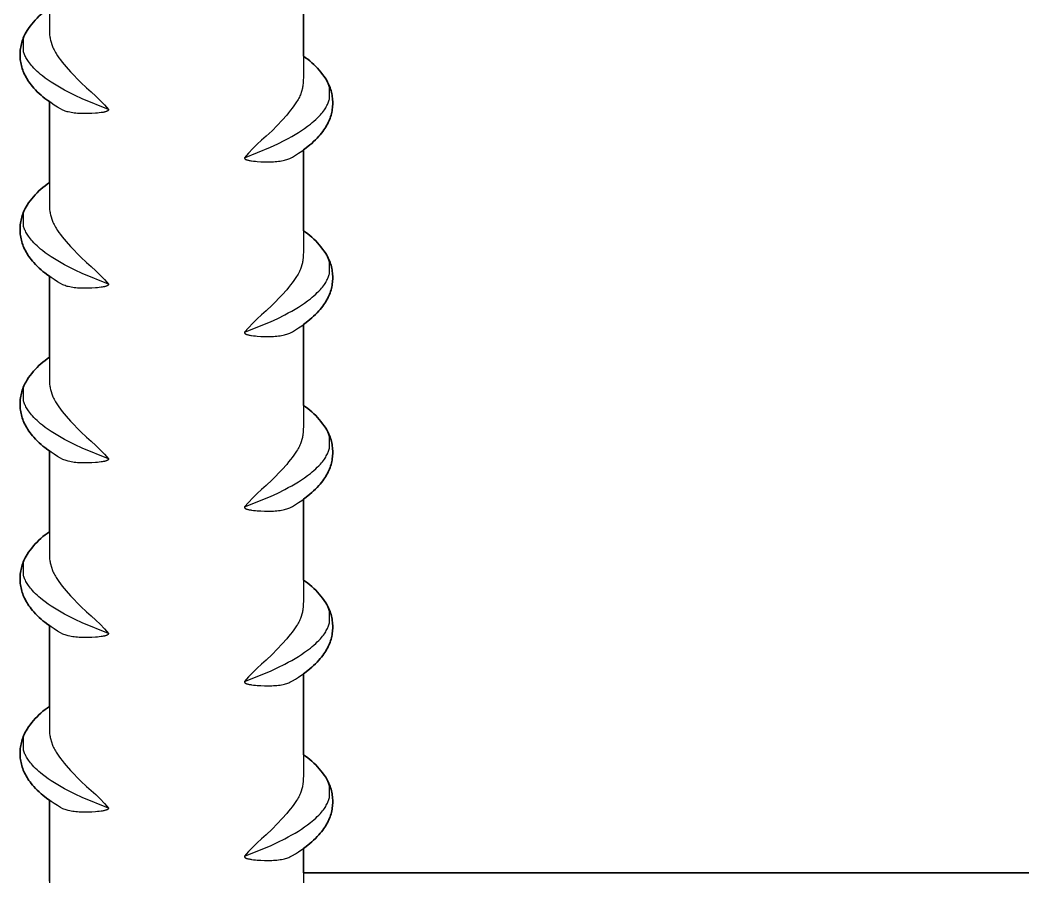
# Model space of a CAD drawing. Header units: millimetres. Extents: x 0 to 1192, y -689 to 404.
# Drawn here: x 779.1 to 842.2, y 200.8 to 254.7 of the extents above; entities that cross this region are included whole.
import ezdxf

# ---------------------------------------------------------------- set-up
doc = ezdxf.new("R2010")
doc.units = ezdxf.units.MM
doc.layers.add('Blocks', color=7, linetype='Continuous')
doc.layers.add('Blocks$Inner', color=7, linetype='Continuous', lineweight=25, true_color=0x007f00)
doc.layers.add('Blocks$Outline', color=7, linetype='Continuous', lineweight=35, true_color=0xff3f3f)

# ---------------------------------------------------------------- blocks, each defined once
blk = doc.blocks.new('Rebar Side Table Side')
at = {"layer": 'Blocks$Inner'}
for points in [[(60.557, 260.585), (60.557, 254.224), (60.568, 253.9), (60.577, 253.786), (60.59, 253.672), (60.6, 253.603), (60.611, 253.534), (60.625, 253.466), (60.751, 253.062), (60.783, 252.989), (60.818, 252.916), (60.854, 252.845), (60.897, 252.766), (60.943, 252.688), (60.99, 252.611), (61.074, 252.481), (61.162, 252.355), (61.264, 252.215), (61.37, 252.077), (61.491, 251.927), (61.614, 251.779), (61.892, 251.463), (62.538, 250.795), (62.896, 250.451), (63.191, 250.199), (63.476, 249.936), (63.753, 249.665), (64.02, 249.384), (64.278, 249.094), (62.628, 249.759), (62.174, 249.972), (61.728, 250.196), (61.51, 250.312), (61.295, 250.432), (61.086, 250.554), (60.879, 250.68), (60.681, 250.807), (60.486, 250.939), (60.301, 251.072), (60.12, 251.21), (60.006, 251.303), (59.895, 251.397), (59.786, 251.495), (59.684, 251.592), (59.586, 251.691), (59.491, 251.794), (59.425, 251.87), (59.361, 251.947), (59.3, 252.027), (59.241, 252.108), (59.199, 252.172), (59.158, 252.237), (59.119, 252.304), (59.082, 252.371), (59.048, 252.44), (59.022, 252.496), (58.998, 252.553), (58.976, 252.611), (58.956, 252.669), (58.938, 252.728), (58.922, 252.788), (58.922, 253.513), (58.938, 253.573), (58.956, 253.632), (58.976, 253.691), (58.998, 253.748), (59.022, 253.805), (59.048, 253.862), (59.159, 254.065), (59.252, 254.204), (59.351, 254.339), (59.453, 254.472), (59.561, 254.6), (59.672, 254.725), (59.787, 254.847)], [(76.557, 257.548), (76.557, 251.187), (76.547, 250.863), (76.537, 250.749), (76.525, 250.635), (76.515, 250.566), (76.503, 250.497), (76.49, 250.429), (76.364, 250.025), (76.331, 249.952), (76.297, 249.879), (76.261, 249.808), (76.217, 249.729), (76.172, 249.651), (76.125, 249.574), (76.041, 249.444), (75.953, 249.318), (75.851, 249.178), (75.745, 249.04), (75.624, 248.89), (75.5, 248.742), (75.222, 248.426), (74.577, 247.758), (74.218, 247.414), (73.924, 247.161), (73.638, 246.899), (73.362, 246.628), (73.094, 246.347), (72.837, 246.057), (74.486, 246.722), (74.941, 246.935), (75.387, 247.159), (75.604, 247.275), (75.82, 247.395), (76.029, 247.517), (76.235, 247.643), (76.434, 247.77), (76.629, 247.902), (76.814, 248.035), (76.995, 248.173), (77.109, 248.266), (77.22, 248.36), (77.329, 248.458), (77.43, 248.555), (77.529, 248.654), (77.624, 248.757), (77.69, 248.833), (77.753, 248.91), (77.815, 248.99), (77.873, 249.071), (77.916, 249.135), (77.957, 249.2), (77.996, 249.267), (78.032, 249.334), (78.067, 249.403), (78.093, 249.459), (78.116, 249.516), (78.139, 249.574), (78.159, 249.632), (78.177, 249.691), (78.193, 249.751), (78.193, 250.476), (78.177, 250.536), (78.159, 250.595), (78.139, 250.654), (78.116, 250.711), (78.093, 250.768), (78.067, 250.824), (77.956, 251.028), (77.862, 251.167), (77.764, 251.302), (77.661, 251.435), (77.554, 251.563), (77.443, 251.688), (77.327, 251.81), (77.208, 251.927), (77.085, 252.041), (76.958, 252.15), (76.828, 252.255), (76.694, 252.356), (76.557, 252.452)], [(64.278, 249.094), (64.278, 249.09), (64.278, 249.087), (64.278, 249.085), (64.278, 249.083), (64.278, 249.081), (64.277, 249.079), (64.277, 249.077), (64.277, 249.075), (64.277, 249.073), (64.276, 249.071), (64.276, 249.069), (64.275, 249.068), (64.275, 249.066), (64.274, 249.064), (64.274, 249.062), (64.273, 249.06), (64.272, 249.058), (64.272, 249.057), (64.271, 249.055), (64.27, 249.053), (64.269, 249.051), (64.268, 249.05), (64.267, 249.048), (64.266, 249.046), (64.265, 249.044), (64.264, 249.043), (64.263, 249.041), (64.262, 249.039), (64.261, 249.038), (64.26, 249.036), (64.259, 249.034), (64.257, 249.032), (64.256, 249.031), (64.254, 249.029), (64.253, 249.027), (64.251, 249.025), (64.249, 249.024), (64.248, 249.022), (64.244, 249.019), (64.241, 249.015), (64.237, 249.012), (64.233, 249.009), (64.23, 249.006), (64.226, 249.004), (64.222, 249.001), (64.218, 248.998), (64.213, 248.996), (64.209, 248.993), (64.201, 248.989), (64.195, 248.986), (64.189, 248.982), (64.176, 248.977), (64.164, 248.971), (64.151, 248.966), (64.138, 248.961), (64.125, 248.957), (64.099, 248.949), (64.06, 248.938), (64.021, 248.929), (63.982, 248.921), (63.943, 248.913), (63.882, 248.903), (63.821, 248.893), (63.7, 248.878), (63.58, 248.866), (63.462, 248.855), (63.234, 248.84), (63.005, 248.832), (62.775, 248.83), (62.546, 248.834), (62.439, 248.839), (62.333, 248.846), (62.23, 248.855), (62.127, 248.867), (62.031, 248.88), (61.936, 248.895), (61.841, 248.914), (61.746, 248.936), (61.678, 248.953), (61.611, 248.974), (61.544, 248.996), (61.478, 249.021), (61.413, 249.048), (61.25, 249.132), (61.068, 249.244), (60.864, 249.374), (60.664, 249.51), (60.469, 249.65), (60.279, 249.795), (60.156, 249.895), (60.036, 249.998), (59.918, 250.104), (59.801, 250.214), (59.689, 250.328), (59.58, 250.446), (59.498, 250.54), (59.419, 250.637), (59.343, 250.736), (59.27, 250.838), (59.21, 250.927), (59.153, 251.019), (59.099, 251.112), (59.047, 251.207), (58.999, 251.303), (58.958, 251.393), (58.919, 251.483), (58.884, 251.575), (58.852, 251.668), (58.823, 251.762), (58.798, 251.857), (58.776, 251.953), (58.757, 252.049), (58.742, 252.146), (58.73, 252.244), (58.721, 252.342), (58.716, 252.44), (58.714, 252.539), (58.716, 252.637), (58.721, 252.735), (58.729, 252.833), (58.741, 252.931), (58.757, 253.028), (58.775, 253.124), (58.797, 253.22), (58.823, 253.315), (58.851, 253.409), (58.883, 253.502), (58.918, 253.594), (58.957, 253.685), (58.998, 253.774), (59.043, 253.862), (59.103, 253.963)], [(72.837, 246.057), (72.837, 246.053), (72.837, 246.049), (72.837, 246.048), (72.837, 246.046), (72.837, 246.044), (72.837, 246.042), (72.837, 246.04), (72.838, 246.038), (72.838, 246.036), (72.838, 246.034), (72.839, 246.032), (72.839, 246.031), (72.84, 246.029), (72.84, 246.027), (72.841, 246.025), (72.842, 246.023), (72.842, 246.021), (72.843, 246.02), (72.844, 246.018), (72.845, 246.016), (72.845, 246.014), (72.846, 246.012), (72.847, 246.011), (72.848, 246.009), (72.849, 246.007), (72.85, 246.006), (72.851, 246.004), (72.852, 246.002), (72.853, 246.001), (72.855, 245.999), (72.856, 245.997), (72.857, 245.995), (72.859, 245.994), (72.86, 245.992), (72.862, 245.99), (72.864, 245.988), (72.865, 245.986), (72.867, 245.985), (72.87, 245.981), (72.874, 245.978), (72.878, 245.975), (72.881, 245.972), (72.885, 245.969), (72.889, 245.967), (72.893, 245.964), (72.897, 245.961), (72.901, 245.959), (72.905, 245.956), (72.914, 245.952), (72.92, 245.948), (72.926, 245.945), (72.938, 245.94), (72.951, 245.934), (72.964, 245.929), (72.976, 245.924), (72.989, 245.92), (73.016, 245.912), (73.054, 245.901), (73.093, 245.892), (73.132, 245.884), (73.172, 245.876), (73.233, 245.866), (73.294, 245.856), (73.415, 245.841), (73.534, 245.829), (73.652, 245.818), (73.881, 245.803), (74.11, 245.795), (74.339, 245.793), (74.568, 245.797), (74.675, 245.802), (74.782, 245.809), (74.885, 245.818), (74.987, 245.83), (75.083, 245.842), (75.179, 245.858), (75.274, 245.877), (75.368, 245.899), (75.436, 245.916), (75.504, 245.937), (75.57, 245.959), (75.636, 245.984), (75.701, 246.011), (75.865, 246.095), (76.047, 246.207), (76.251, 246.337), (76.451, 246.473), (76.645, 246.613), (76.835, 246.758), (76.958, 246.858), (77.079, 246.961), (77.197, 247.067), (77.313, 247.177), (77.426, 247.291), (77.535, 247.409), (77.617, 247.503), (77.696, 247.6), (77.771, 247.699), (77.844, 247.801), (77.904, 247.89), (77.962, 247.982), (78.016, 248.075), (78.067, 248.17), (78.115, 248.266), (78.157, 248.356), (78.195, 248.446), (78.23, 248.538), (78.262, 248.631), (78.291, 248.725), (78.317, 248.82), (78.339, 248.916), (78.358, 249.012), (78.373, 249.109), (78.385, 249.207), (78.394, 249.305), (78.399, 249.403), (78.4, 249.501), (78.399, 249.6), (78.394, 249.698), (78.385, 249.796), (78.373, 249.894), (78.358, 249.991), (78.339, 250.087), (78.317, 250.183), (78.292, 250.278), (78.263, 250.372), (78.231, 250.465), (78.196, 250.557), (78.158, 250.648), (78.117, 250.737), (78.072, 250.824), (78.02, 250.911)], [(60.557, 249.585), (60.557, 243.224), (60.568, 242.9), (60.577, 242.786), (60.59, 242.672), (60.6, 242.603), (60.611, 242.534), (60.625, 242.466), (60.751, 242.062), (60.783, 241.989), (60.818, 241.916), (60.854, 241.845), (60.897, 241.766), (60.943, 241.688), (60.99, 241.611), (61.074, 241.481), (61.162, 241.355), (61.264, 241.215), (61.37, 241.077), (61.491, 240.927), (61.614, 240.779), (61.892, 240.463), (62.538, 239.795), (62.896, 239.451), (63.191, 239.199), (63.476, 238.936), (63.753, 238.665), (64.02, 238.384), (64.278, 238.094), (64.278, 238.09), (64.278, 238.087), (64.278, 238.085), (64.278, 238.083), (64.278, 238.081), (64.277, 238.079), (64.277, 238.077), (64.277, 238.075), (64.277, 238.073), (64.276, 238.071), (64.276, 238.069), (64.275, 238.068), (64.275, 238.066), (64.274, 238.064), (64.274, 238.062), (64.273, 238.06), (64.272, 238.058), (64.272, 238.057), (64.271, 238.055), (64.27, 238.053), (64.269, 238.051), (64.268, 238.05), (64.267, 238.048), (64.266, 238.046), (64.265, 238.044), (64.264, 238.043), (64.263, 238.041), (64.262, 238.039), (64.261, 238.038), (64.26, 238.036), (64.259, 238.034), (64.257, 238.032), (64.256, 238.031), (64.254, 238.029), (64.253, 238.027), (64.251, 238.025), (64.249, 238.024), (64.248, 238.022), (64.244, 238.019), (64.241, 238.015), (64.237, 238.012), (64.233, 238.009), (64.23, 238.006), (64.226, 238.004), (64.222, 238.001), (64.218, 237.998), (64.213, 237.996), (64.209, 237.993), (64.201, 237.989), (64.195, 237.986), (64.189, 237.982), (64.176, 237.977), (64.164, 237.971), (64.151, 237.966), (64.138, 237.961), (64.125, 237.957), (64.099, 237.949), (64.06, 237.938), (64.021, 237.929), (63.982, 237.921), (63.943, 237.913), (63.882, 237.903), (63.821, 237.893), (63.7, 237.878), (63.58, 237.866), (63.462, 237.855), (63.234, 237.84), (63.005, 237.832), (62.775, 237.83), (62.546, 237.834), (62.439, 237.839), (62.333, 237.846), (62.23, 237.855), (62.127, 237.867), (62.031, 237.88), (61.936, 237.895), (61.841, 237.914), (61.746, 237.936), (61.678, 237.953), (61.611, 237.974), (61.544, 237.996), (61.478, 238.021), (61.413, 238.048), (61.25, 238.132), (61.068, 238.244), (60.864, 238.374), (60.664, 238.51), (60.469, 238.65), (60.279, 238.795), (60.156, 238.895), (60.036, 238.998), (59.918, 239.104), (59.801, 239.214), (59.689, 239.328), (59.58, 239.446), (59.498, 239.54), (59.419, 239.637), (59.343, 239.736), (59.27, 239.838), (59.21, 239.927), (59.153, 240.019), (59.099, 240.112), (59.047, 240.207), (58.999, 240.303), (58.958, 240.393), (58.919, 240.483), (58.884, 240.575), (58.852, 240.668), (58.823, 240.762), (58.798, 240.857), (58.776, 240.953), (58.757, 241.049), (58.742, 241.146), (58.73, 241.244), (58.721, 241.342), (58.716, 241.44), (58.714, 241.539), (58.716, 241.637), (58.721, 241.735), (58.729, 241.833), (58.741, 241.931), (58.757, 242.028), (58.775, 242.124), (58.797, 242.22), (58.823, 242.315), (58.851, 242.409), (58.883, 242.502), (58.918, 242.594), (58.957, 242.685), (58.998, 242.774), (59.043, 242.862), (59.103, 242.963)], [(76.557, 246.548), (76.557, 240.187), (76.547, 239.863), (76.537, 239.749), (76.525, 239.635), (76.515, 239.566), (76.503, 239.497), (76.49, 239.429), (76.364, 239.025), (76.331, 238.952), (76.297, 238.879), (76.261, 238.808), (76.217, 238.729), (76.172, 238.651), (76.125, 238.574), (76.041, 238.444), (75.953, 238.318), (75.851, 238.178), (75.745, 238.04), (75.624, 237.89), (75.5, 237.742), (75.222, 237.426), (74.577, 236.758), (74.218, 236.414), (73.924, 236.161), (73.638, 235.899), (73.362, 235.628), (73.094, 235.347), (72.837, 235.057), (74.486, 235.722), (74.941, 235.935), (75.387, 236.159), (75.604, 236.275), (75.82, 236.395), (76.029, 236.517), (76.235, 236.643), (76.434, 236.77), (76.629, 236.902), (76.814, 237.035), (76.995, 237.173), (77.109, 237.266), (77.22, 237.36), (77.329, 237.458), (77.43, 237.555), (77.529, 237.654), (77.624, 237.757), (77.69, 237.833), (77.753, 237.91), (77.815, 237.99), (77.873, 238.071), (77.916, 238.135), (77.957, 238.2), (77.996, 238.267), (78.032, 238.334), (78.067, 238.403), (78.093, 238.459), (78.116, 238.516), (78.139, 238.574), (78.159, 238.632), (78.177, 238.691), (78.193, 238.751), (78.193, 239.476), (78.177, 239.536), (78.159, 239.595), (78.139, 239.654), (78.116, 239.711), (78.093, 239.768), (78.067, 239.824), (77.956, 240.028), (77.862, 240.167), (77.764, 240.302), (77.661, 240.435), (77.554, 240.563), (77.443, 240.688), (77.327, 240.81), (77.208, 240.927), (77.085, 241.041), (76.958, 241.15), (76.828, 241.255), (76.694, 241.356), (76.557, 241.452), (76.694, 241.356), (76.828, 241.255)], [(64.278, 238.094), (62.628, 238.759), (62.174, 238.972), (61.728, 239.196), (61.51, 239.312), (61.295, 239.432), (61.086, 239.554), (60.879, 239.68), (60.681, 239.807), (60.486, 239.939), (60.301, 240.072), (60.12, 240.21), (60.006, 240.303), (59.895, 240.397), (59.786, 240.495), (59.684, 240.592), (59.586, 240.691), (59.491, 240.794), (59.425, 240.87), (59.361, 240.947), (59.3, 241.027), (59.241, 241.108), (59.199, 241.172), (59.158, 241.237), (59.119, 241.304), (59.082, 241.371), (59.048, 241.44), (59.022, 241.496), (58.998, 241.553), (58.976, 241.611), (58.956, 241.669), (58.938, 241.728), (58.922, 241.788), (58.922, 242.513), (58.938, 242.573), (58.956, 242.632), (58.976, 242.691), (58.998, 242.748), (59.022, 242.805), (59.048, 242.862), (59.159, 243.065), (59.252, 243.204), (59.351, 243.339), (59.453, 243.472), (59.561, 243.6), (59.672, 243.725), (59.787, 243.847), (59.906, 243.964), (60.03, 244.078), (60.156, 244.187), (60.287, 244.292), (60.42, 244.393), (60.557, 244.489)], [(72.837, 235.057), (72.837, 235.053), (72.837, 235.049), (72.837, 235.048), (72.837, 235.046), (72.837, 235.044), (72.837, 235.042), (72.837, 235.04), (72.838, 235.038), (72.838, 235.036), (72.838, 235.034), (72.839, 235.032), (72.839, 235.031), (72.84, 235.029), (72.84, 235.027), (72.841, 235.025), (72.842, 235.023), (72.842, 235.021), (72.843, 235.02), (72.844, 235.018), (72.845, 235.016), (72.845, 235.014), (72.846, 235.012), (72.847, 235.011), (72.848, 235.009), (72.849, 235.007), (72.85, 235.006), (72.851, 235.004), (72.852, 235.002), (72.853, 235.001), (72.855, 234.999), (72.856, 234.997), (72.857, 234.995), (72.859, 234.994), (72.86, 234.992), (72.862, 234.99), (72.864, 234.988), (72.865, 234.986), (72.867, 234.985), (72.87, 234.981), (72.874, 234.978), (72.878, 234.975), (72.881, 234.972), (72.885, 234.969), (72.889, 234.967), (72.893, 234.964), (72.897, 234.961), (72.901, 234.959), (72.905, 234.956), (72.914, 234.952), (72.92, 234.948), (72.926, 234.945), (72.938, 234.94), (72.951, 234.934), (72.964, 234.929), (72.976, 234.924), (72.989, 234.92), (73.016, 234.912), (73.054, 234.901), (73.093, 234.892), (73.132, 234.884), (73.172, 234.876), (73.233, 234.866), (73.294, 234.856), (73.415, 234.841), (73.534, 234.829), (73.652, 234.818), (73.881, 234.803), (74.11, 234.795), (74.339, 234.793), (74.568, 234.797), (74.675, 234.802), (74.782, 234.809), (74.885, 234.818), (74.987, 234.83), (75.083, 234.842), (75.179, 234.858), (75.274, 234.877), (75.368, 234.899), (75.436, 234.916), (75.504, 234.937), (75.57, 234.959), (75.636, 234.984), (75.701, 235.011), (75.865, 235.095), (76.047, 235.207), (76.251, 235.337), (76.451, 235.473), (76.645, 235.613), (76.835, 235.758), (76.958, 235.858), (77.079, 235.961), (77.197, 236.067), (77.313, 236.177), (77.426, 236.291), (77.535, 236.409), (77.617, 236.503), (77.696, 236.6), (77.771, 236.699), (77.844, 236.801), (77.904, 236.89), (77.962, 236.982), (78.016, 237.075), (78.067, 237.17), (78.115, 237.266), (78.157, 237.356), (78.195, 237.446), (78.23, 237.538), (78.262, 237.631), (78.291, 237.725), (78.317, 237.82), (78.339, 237.916), (78.358, 238.012), (78.373, 238.109), (78.385, 238.207), (78.394, 238.305), (78.399, 238.403), (78.4, 238.501), (78.399, 238.6), (78.394, 238.698), (78.385, 238.796), (78.373, 238.894), (78.358, 238.991), (78.339, 239.087), (78.317, 239.183), (78.292, 239.278), (78.263, 239.372), (78.231, 239.465), (78.196, 239.557), (78.158, 239.648), (78.117, 239.737), (78.072, 239.824), (78.02, 239.911)], [(60.557, 238.585), (60.557, 232.224), (60.568, 231.9), (60.577, 231.786), (60.59, 231.672), (60.6, 231.603), (60.611, 231.534), (60.625, 231.466), (60.751, 231.062), (60.783, 230.989), (60.818, 230.916), (60.854, 230.845), (60.897, 230.766), (60.943, 230.688), (60.99, 230.611), (61.074, 230.481), (61.162, 230.355), (61.264, 230.215), (61.37, 230.077), (61.491, 229.927), (61.614, 229.779), (61.892, 229.463), (62.538, 228.795), (62.896, 228.451), (63.191, 228.199), (63.476, 227.936), (63.753, 227.665), (64.02, 227.384), (64.278, 227.094), (62.628, 227.759), (62.174, 227.972), (61.728, 228.196), (61.51, 228.312), (61.295, 228.432), (61.086, 228.554), (60.879, 228.68), (60.681, 228.807), (60.486, 228.939), (60.301, 229.072), (60.12, 229.21), (60.006, 229.303), (59.895, 229.397), (59.786, 229.495), (59.684, 229.592), (59.586, 229.691), (59.491, 229.794), (59.425, 229.87), (59.361, 229.947), (59.3, 230.027), (59.241, 230.108), (59.199, 230.172), (59.158, 230.237), (59.119, 230.304), (59.082, 230.371), (59.048, 230.44), (59.022, 230.496), (58.998, 230.553), (58.976, 230.611), (58.956, 230.669), (58.938, 230.728), (58.922, 230.788), (58.922, 231.513), (58.938, 231.573), (58.956, 231.632), (58.976, 231.691), (58.998, 231.748), (59.022, 231.805), (59.048, 231.862), (59.159, 232.065), (59.252, 232.204), (59.351, 232.339), (59.453, 232.472), (59.561, 232.6), (59.672, 232.725), (59.787, 232.847), (59.906, 232.964), (60.03, 233.078), (60.156, 233.187), (60.287, 233.292), (60.42, 233.393), (60.557, 233.489)], [(76.557, 235.548), (76.557, 229.187), (76.547, 228.863), (76.537, 228.749), (76.525, 228.635), (76.515, 228.566), (76.503, 228.497), (76.49, 228.429), (76.364, 228.025), (76.331, 227.952), (76.297, 227.879), (76.261, 227.808), (76.217, 227.729), (76.172, 227.651), (76.125, 227.574), (76.041, 227.444), (75.953, 227.318), (75.851, 227.178), (75.745, 227.04), (75.624, 226.89), (75.5, 226.742), (75.222, 226.426), (74.577, 225.758), (74.218, 225.414), (73.924, 225.161), (73.638, 224.899), (73.362, 224.628), (73.094, 224.347), (72.837, 224.057), (74.486, 224.722), (74.941, 224.935), (75.387, 225.159), (75.604, 225.275), (75.82, 225.395), (76.029, 225.517), (76.235, 225.643), (76.434, 225.77), (76.629, 225.902), (76.814, 226.035), (76.995, 226.173), (77.109, 226.266), (77.22, 226.36), (77.329, 226.458), (77.43, 226.555), (77.529, 226.654), (77.624, 226.757), (77.69, 226.833), (77.753, 226.91), (77.815, 226.99), (77.873, 227.071), (77.916, 227.135), (77.957, 227.2), (77.996, 227.267), (78.032, 227.334), (78.067, 227.403), (78.093, 227.459), (78.116, 227.516), (78.139, 227.574), (78.159, 227.632), (78.177, 227.691), (78.193, 227.751), (78.193, 228.476), (78.177, 228.536), (78.159, 228.595), (78.139, 228.654), (78.116, 228.711), (78.093, 228.768), (78.067, 228.824), (77.956, 229.028), (77.862, 229.167), (77.764, 229.302), (77.661, 229.435), (77.554, 229.563), (77.443, 229.688), (77.327, 229.81), (77.208, 229.927), (77.085, 230.041), (76.958, 230.15), (76.828, 230.255), (76.694, 230.356), (76.557, 230.452)], [(64.278, 227.094), (64.278, 227.09), (64.278, 227.087), (64.278, 227.085), (64.278, 227.083), (64.278, 227.081), (64.277, 227.079), (64.277, 227.077), (64.277, 227.075), (64.277, 227.073), (64.276, 227.071), (64.276, 227.069), (64.275, 227.068), (64.275, 227.066), (64.274, 227.064), (64.274, 227.062), (64.273, 227.06), (64.272, 227.058), (64.272, 227.057), (64.271, 227.055), (64.27, 227.053), (64.269, 227.051), (64.268, 227.05), (64.267, 227.048), (64.266, 227.046), (64.265, 227.044), (64.264, 227.043), (64.263, 227.041), (64.262, 227.039), (64.261, 227.038), (64.26, 227.036), (64.259, 227.034), (64.257, 227.032), (64.256, 227.031), (64.254, 227.029), (64.253, 227.027), (64.251, 227.025), (64.249, 227.024), (64.248, 227.022), (64.244, 227.019), (64.241, 227.015), (64.237, 227.012), (64.233, 227.009), (64.23, 227.006), (64.226, 227.004), (64.222, 227.001), (64.218, 226.998), (64.213, 226.996), (64.209, 226.993), (64.201, 226.989), (64.195, 226.986), (64.189, 226.982), (64.176, 226.977), (64.164, 226.971), (64.151, 226.966), (64.138, 226.961), (64.125, 226.957), (64.099, 226.949), (64.06, 226.938), (64.021, 226.929), (63.982, 226.921), (63.943, 226.913), (63.882, 226.903), (63.821, 226.893), (63.7, 226.878), (63.58, 226.866), (63.462, 226.855), (63.234, 226.84), (63.005, 226.832), (62.775, 226.83), (62.546, 226.834), (62.439, 226.839), (62.333, 226.846), (62.23, 226.855), (62.127, 226.867), (62.031, 226.88), (61.936, 226.895), (61.841, 226.914), (61.746, 226.936), (61.678, 226.953), (61.611, 226.974), (61.544, 226.996), (61.478, 227.021), (61.413, 227.048), (61.25, 227.132), (61.068, 227.244), (60.864, 227.374), (60.664, 227.51), (60.469, 227.65), (60.279, 227.795), (60.156, 227.895), (60.036, 227.998), (59.918, 228.104), (59.801, 228.214), (59.689, 228.328), (59.58, 228.446), (59.498, 228.54), (59.419, 228.637), (59.343, 228.736), (59.27, 228.838), (59.21, 228.927), (59.153, 229.019), (59.099, 229.112), (59.047, 229.207), (58.999, 229.303), (58.958, 229.393), (58.919, 229.483), (58.884, 229.575), (58.852, 229.668), (58.823, 229.762), (58.798, 229.857), (58.776, 229.953), (58.757, 230.049), (58.742, 230.146), (58.73, 230.244), (58.721, 230.342), (58.716, 230.44), (58.714, 230.539), (58.716, 230.637), (58.721, 230.735), (58.729, 230.833), (58.741, 230.931), (58.757, 231.028), (58.775, 231.124), (58.797, 231.22), (58.823, 231.315), (58.851, 231.409), (58.883, 231.502), (58.918, 231.594), (58.957, 231.685), (58.998, 231.774), (59.043, 231.862), (59.095, 231.948)], [(72.837, 224.057), (72.837, 224.053), (72.837, 224.049), (72.837, 224.048), (72.837, 224.046), (72.837, 224.044), (72.837, 224.042), (72.837, 224.04), (72.838, 224.038), (72.838, 224.036), (72.838, 224.034), (72.839, 224.032), (72.839, 224.031), (72.84, 224.029), (72.84, 224.027), (72.841, 224.025), (72.842, 224.023), (72.842, 224.021), (72.843, 224.02), (72.844, 224.018), (72.845, 224.016), (72.845, 224.014), (72.846, 224.012), (72.847, 224.011), (72.848, 224.009), (72.849, 224.007), (72.85, 224.006), (72.851, 224.004), (72.852, 224.002), (72.853, 224.001), (72.855, 223.999), (72.856, 223.997), (72.857, 223.995), (72.859, 223.994), (72.86, 223.992), (72.862, 223.99), (72.864, 223.988), (72.865, 223.986), (72.867, 223.985), (72.87, 223.981), (72.874, 223.978), (72.878, 223.975), (72.881, 223.972), (72.885, 223.969), (72.889, 223.967), (72.893, 223.964), (72.897, 223.961), (72.901, 223.959), (72.905, 223.956), (72.914, 223.952), (72.92, 223.948), (72.926, 223.945), (72.938, 223.94), (72.951, 223.934), (72.964, 223.929), (72.976, 223.924), (72.989, 223.92), (73.016, 223.912), (73.054, 223.901), (73.093, 223.892), (73.132, 223.884), (73.172, 223.876), (73.233, 223.866), (73.294, 223.856), (73.415, 223.841), (73.534, 223.829), (73.652, 223.818), (73.881, 223.803), (74.11, 223.795), (74.339, 223.793), (74.568, 223.797), (74.675, 223.802), (74.782, 223.809), (74.885, 223.818), (74.987, 223.83), (75.083, 223.842), (75.179, 223.858), (75.274, 223.877), (75.368, 223.899), (75.436, 223.916), (75.504, 223.937), (75.57, 223.959), (75.636, 223.984), (75.701, 224.011), (75.865, 224.095), (76.047, 224.207), (76.251, 224.337), (76.451, 224.473), (76.645, 224.613), (76.835, 224.758), (76.958, 224.858), (77.079, 224.961), (77.197, 225.067), (77.313, 225.177), (77.426, 225.291), (77.535, 225.409), (77.617, 225.503), (77.696, 225.6), (77.771, 225.699), (77.844, 225.801), (77.904, 225.89), (77.962, 225.982), (78.016, 226.075), (78.067, 226.17), (78.115, 226.266), (78.157, 226.356), (78.195, 226.446), (78.23, 226.538), (78.262, 226.631), (78.291, 226.725), (78.317, 226.82), (78.339, 226.916), (78.358, 227.012), (78.373, 227.109), (78.385, 227.207), (78.394, 227.305), (78.399, 227.403), (78.4, 227.501), (78.399, 227.6), (78.394, 227.698), (78.385, 227.796), (78.373, 227.894), (78.358, 227.991), (78.339, 228.087), (78.317, 228.183), (78.292, 228.278), (78.263, 228.372), (78.231, 228.465), (78.196, 228.557), (78.158, 228.648), (78.117, 228.737), (78.072, 228.824), (78.02, 228.911)], [(60.557, 227.585), (60.557, 221.224), (60.568, 220.9), (60.577, 220.786), (60.59, 220.672), (60.6, 220.603), (60.611, 220.534), (60.625, 220.466), (60.751, 220.062), (60.783, 219.989), (60.818, 219.916), (60.854, 219.845), (60.897, 219.766), (60.943, 219.688), (60.99, 219.611), (61.074, 219.481), (61.162, 219.355), (61.264, 219.215), (61.37, 219.077), (61.491, 218.927), (61.614, 218.779), (61.892, 218.463), (62.538, 217.795), (62.896, 217.451), (63.191, 217.199), (63.476, 216.936), (63.753, 216.665), (64.02, 216.384), (64.278, 216.094), (64.278, 216.09), (64.278, 216.087), (64.278, 216.085), (64.278, 216.083), (64.278, 216.081), (64.277, 216.079), (64.277, 216.077), (64.277, 216.075), (64.277, 216.073), (64.276, 216.071), (64.276, 216.069), (64.275, 216.068), (64.275, 216.066), (64.274, 216.064), (64.274, 216.062), (64.273, 216.06), (64.272, 216.058), (64.272, 216.057), (64.271, 216.055), (64.27, 216.053), (64.269, 216.051), (64.268, 216.05), (64.267, 216.048), (64.266, 216.046), (64.265, 216.044), (64.264, 216.043), (64.263, 216.041), (64.262, 216.039), (64.261, 216.038), (64.26, 216.036), (64.259, 216.034), (64.257, 216.032), (64.256, 216.031), (64.254, 216.029), (64.253, 216.027), (64.251, 216.025), (64.249, 216.024), (64.248, 216.022), (64.244, 216.019), (64.241, 216.015), (64.237, 216.012), (64.233, 216.009), (64.23, 216.006), (64.226, 216.004), (64.222, 216.001), (64.218, 215.998), (64.213, 215.996), (64.209, 215.993), (64.201, 215.989), (64.195, 215.986), (64.189, 215.982), (64.176, 215.977), (64.164, 215.971), (64.151, 215.966), (64.138, 215.961), (64.125, 215.957), (64.099, 215.949), (64.06, 215.938), (64.021, 215.929), (63.982, 215.921), (63.943, 215.913), (63.882, 215.903), (63.821, 215.893), (63.7, 215.878), (63.58, 215.866), (63.462, 215.855), (63.234, 215.84), (63.005, 215.832), (62.775, 215.83), (62.546, 215.834), (62.439, 215.839), (62.333, 215.846), (62.23, 215.855), (62.127, 215.867), (62.031, 215.88), (61.936, 215.895), (61.841, 215.914), (61.746, 215.936), (61.678, 215.953), (61.611, 215.974), (61.544, 215.996), (61.478, 216.021), (61.413, 216.048), (61.25, 216.132), (61.068, 216.244), (60.864, 216.374), (60.664, 216.51), (60.469, 216.65), (60.279, 216.795), (60.156, 216.895), (60.036, 216.998), (59.918, 217.104), (59.801, 217.214), (59.689, 217.328), (59.58, 217.446), (59.498, 217.54), (59.419, 217.637), (59.343, 217.736), (59.27, 217.838), (59.21, 217.927), (59.153, 218.019), (59.099, 218.112), (59.047, 218.207), (58.999, 218.303), (58.958, 218.393), (58.919, 218.483), (58.884, 218.575), (58.852, 218.668), (58.823, 218.762), (58.798, 218.857), (58.776, 218.953), (58.757, 219.049), (58.742, 219.146), (58.73, 219.244), (58.721, 219.342), (58.716, 219.44), (58.714, 219.539), (58.716, 219.637), (58.721, 219.735), (58.729, 219.833), (58.741, 219.931), (58.757, 220.028), (58.775, 220.124), (58.797, 220.22), (58.823, 220.315), (58.851, 220.409), (58.883, 220.502), (58.918, 220.594), (58.957, 220.685), (58.998, 220.774), (59.043, 220.862), (59.095, 220.948)], [(76.557, 224.548), (76.557, 218.187), (76.547, 217.863), (76.537, 217.749), (76.525, 217.635), (76.515, 217.566), (76.503, 217.497), (76.49, 217.429), (76.364, 217.025), (76.331, 216.952), (76.297, 216.879), (76.261, 216.808), (76.217, 216.729), (76.172, 216.651), (76.125, 216.574), (76.041, 216.444), (75.953, 216.318), (75.851, 216.178), (75.745, 216.04), (75.624, 215.89), (75.5, 215.742), (75.222, 215.426), (74.577, 214.758), (74.218, 214.414), (73.924, 214.161), (73.638, 213.899), (73.362, 213.628), (73.094, 213.347), (72.837, 213.057), (74.486, 213.722), (74.941, 213.935), (75.387, 214.159), (75.604, 214.275), (75.82, 214.395), (76.029, 214.517), (76.235, 214.643), (76.434, 214.77), (76.629, 214.902), (76.814, 215.035), (76.995, 215.173), (77.109, 215.266), (77.22, 215.36), (77.329, 215.458), (77.43, 215.555), (77.529, 215.654), (77.624, 215.757), (77.69, 215.833), (77.753, 215.91), (77.815, 215.99), (77.873, 216.071), (77.916, 216.135), (77.957, 216.2), (77.996, 216.267), (78.032, 216.334), (78.067, 216.403), (78.093, 216.459), (78.116, 216.516), (78.139, 216.574), (78.159, 216.632), (78.177, 216.691), (78.193, 216.751), (78.193, 217.476), (78.177, 217.536), (78.159, 217.595), (78.139, 217.654), (78.116, 217.711), (78.093, 217.768), (78.067, 217.824), (77.956, 218.028), (77.862, 218.167), (77.764, 218.302), (77.661, 218.435), (77.554, 218.563), (77.443, 218.688), (77.327, 218.81), (77.208, 218.927), (77.085, 219.041), (76.958, 219.15), (76.828, 219.255), (76.694, 219.356), (76.557, 219.452)], [(64.278, 216.094), (62.628, 216.759), (62.174, 216.972), (61.728, 217.196), (61.51, 217.312), (61.295, 217.432), (61.086, 217.554), (60.879, 217.68), (60.681, 217.807), (60.486, 217.939), (60.301, 218.072), (60.12, 218.21), (60.006, 218.303), (59.895, 218.397), (59.786, 218.495), (59.684, 218.592), (59.586, 218.691), (59.491, 218.794), (59.425, 218.87), (59.361, 218.947), (59.3, 219.027), (59.241, 219.108), (59.199, 219.172), (59.158, 219.237), (59.119, 219.304), (59.082, 219.371), (59.048, 219.44), (59.022, 219.496), (58.998, 219.553), (58.976, 219.611), (58.956, 219.669), (58.938, 219.728), (58.922, 219.788), (58.922, 220.513), (58.938, 220.573), (58.956, 220.632), (58.976, 220.691), (58.998, 220.748), (59.022, 220.805), (59.048, 220.862), (59.159, 221.065), (59.252, 221.204), (59.351, 221.339), (59.453, 221.472), (59.561, 221.6), (59.672, 221.725), (59.787, 221.847), (59.906, 221.964), (60.03, 222.078), (60.156, 222.187), (60.287, 222.292), (60.42, 222.393), (60.557, 222.489)], [(72.837, 213.057), (72.837, 213.053), (72.837, 213.049), (72.837, 213.048), (72.837, 213.046), (72.837, 213.044), (72.837, 213.042), (72.837, 213.04), (72.838, 213.038), (72.838, 213.036), (72.838, 213.034), (72.839, 213.032), (72.839, 213.031), (72.84, 213.029), (72.84, 213.027), (72.841, 213.025), (72.842, 213.023), (72.842, 213.021), (72.843, 213.02), (72.844, 213.018), (72.845, 213.016), (72.845, 213.014), (72.846, 213.012), (72.847, 213.011), (72.848, 213.009), (72.849, 213.007), (72.85, 213.006), (72.851, 213.004), (72.852, 213.002), (72.853, 213.001), (72.855, 212.999), (72.856, 212.997), (72.857, 212.995), (72.859, 212.994), (72.86, 212.992), (72.862, 212.99), (72.864, 212.988), (72.865, 212.986), (72.867, 212.985), (72.87, 212.981), (72.874, 212.978), (72.878, 212.975), (72.881, 212.972), (72.885, 212.969), (72.889, 212.967), (72.893, 212.964), (72.897, 212.961), (72.901, 212.959), (72.905, 212.956), (72.914, 212.952), (72.92, 212.948), (72.926, 212.945), (72.938, 212.94), (72.951, 212.934), (72.964, 212.929), (72.976, 212.924), (72.989, 212.92), (73.016, 212.912), (73.054, 212.901), (73.093, 212.892), (73.132, 212.884), (73.172, 212.876), (73.233, 212.866), (73.294, 212.856), (73.415, 212.841), (73.534, 212.829), (73.652, 212.818), (73.881, 212.803), (74.11, 212.795), (74.339, 212.793), (74.568, 212.797), (74.675, 212.802), (74.782, 212.809), (74.885, 212.818), (74.987, 212.83), (75.083, 212.842), (75.179, 212.858), (75.274, 212.877), (75.368, 212.899), (75.436, 212.916), (75.504, 212.937), (75.57, 212.959), (75.636, 212.984), (75.701, 213.011), (75.865, 213.095), (76.047, 213.207), (76.251, 213.337), (76.451, 213.473), (76.645, 213.613), (76.835, 213.758), (76.958, 213.858), (77.079, 213.961), (77.197, 214.067), (77.313, 214.177), (77.426, 214.291), (77.535, 214.409), (77.617, 214.503), (77.696, 214.6), (77.771, 214.699), (77.844, 214.801), (77.904, 214.89), (77.962, 214.982), (78.016, 215.075), (78.067, 215.17), (78.115, 215.266), (78.157, 215.356), (78.195, 215.446), (78.23, 215.538), (78.262, 215.631), (78.291, 215.725), (78.317, 215.82), (78.339, 215.916), (78.358, 216.012), (78.373, 216.109), (78.385, 216.207), (78.394, 216.305), (78.399, 216.403), (78.4, 216.501), (78.399, 216.6), (78.394, 216.698), (78.385, 216.796), (78.373, 216.894), (78.358, 216.991), (78.339, 217.087), (78.317, 217.183), (78.292, 217.278), (78.263, 217.372), (78.231, 217.465), (78.196, 217.557), (78.158, 217.648), (78.117, 217.737), (78.072, 217.824), (78.02, 217.911)], [(60.557, 216.585), (60.557, 210.224), (60.568, 209.9), (60.577, 209.786), (60.59, 209.672), (60.6, 209.603), (60.611, 209.534), (60.625, 209.466), (60.751, 209.062), (60.783, 208.989), (60.818, 208.916), (60.854, 208.845), (60.897, 208.766), (60.943, 208.688), (60.99, 208.611), (61.074, 208.481), (61.162, 208.355), (61.264, 208.215), (61.37, 208.077), (61.491, 207.927), (61.614, 207.779), (61.892, 207.463), (62.538, 206.795), (62.896, 206.451), (63.191, 206.199), (63.476, 205.936), (63.753, 205.665), (64.02, 205.384), (64.278, 205.094), (64.278, 205.09), (64.278, 205.087), (64.278, 205.085), (64.278, 205.083), (64.278, 205.081), (64.277, 205.079), (64.277, 205.077), (64.277, 205.075), (64.277, 205.073), (64.276, 205.071), (64.276, 205.069), (64.275, 205.068), (64.275, 205.066), (64.274, 205.064), (64.274, 205.062), (64.273, 205.06), (64.272, 205.058), (64.272, 205.057), (64.271, 205.055), (64.27, 205.053), (64.269, 205.051), (64.268, 205.05), (64.267, 205.048), (64.266, 205.046), (64.265, 205.044), (64.264, 205.043), (64.263, 205.041), (64.262, 205.039), (64.261, 205.038), (64.26, 205.036), (64.259, 205.034), (64.257, 205.032), (64.256, 205.031), (64.254, 205.029), (64.253, 205.027), (64.251, 205.025), (64.249, 205.024), (64.248, 205.022), (64.244, 205.019), (64.241, 205.015), (64.237, 205.012), (64.233, 205.009), (64.23, 205.006), (64.226, 205.004), (64.222, 205.001), (64.218, 204.998), (64.213, 204.996), (64.209, 204.993), (64.201, 204.989), (64.195, 204.986), (64.189, 204.982), (64.176, 204.977), (64.164, 204.971), (64.151, 204.966), (64.138, 204.961), (64.125, 204.957), (64.099, 204.949), (64.06, 204.938), (64.021, 204.929), (63.982, 204.921), (63.943, 204.913), (63.882, 204.903), (63.821, 204.893), (63.7, 204.878), (63.58, 204.866), (63.462, 204.855), (63.234, 204.84), (63.005, 204.832), (62.775, 204.83), (62.546, 204.834), (62.439, 204.839), (62.333, 204.846), (62.23, 204.855), (62.127, 204.867), (62.031, 204.88), (61.936, 204.895), (61.841, 204.914), (61.746, 204.936), (61.678, 204.953), (61.611, 204.974), (61.544, 204.996), (61.478, 205.021), (61.413, 205.048), (61.25, 205.132), (61.068, 205.244), (60.864, 205.374), (60.664, 205.51), (60.469, 205.65), (60.279, 205.795), (60.156, 205.895), (60.036, 205.998), (59.918, 206.104), (59.801, 206.214), (59.689, 206.328), (59.58, 206.446), (59.498, 206.54), (59.419, 206.637), (59.343, 206.736), (59.27, 206.838), (59.21, 206.927), (59.153, 207.019), (59.099, 207.112), (59.047, 207.207), (58.999, 207.303), (58.958, 207.393), (58.919, 207.483), (58.884, 207.575), (58.852, 207.668), (58.823, 207.762), (58.798, 207.857), (58.776, 207.953), (58.757, 208.049), (58.742, 208.146), (58.73, 208.244), (58.721, 208.342), (58.716, 208.44), (58.714, 208.539), (58.716, 208.637), (58.721, 208.735), (58.729, 208.833), (58.741, 208.931), (58.757, 209.028), (58.775, 209.124), (58.797, 209.22), (58.823, 209.315), (58.851, 209.409), (58.883, 209.502), (58.918, 209.594), (58.957, 209.685), (58.998, 209.774), (59.043, 209.862), (59.103, 209.963)], [(76.557, 213.548), (76.557, 207.187), (76.547, 206.863), (76.537, 206.749), (76.525, 206.635), (76.515, 206.566), (76.503, 206.497), (76.49, 206.429), (76.364, 206.025), (76.331, 205.952), (76.297, 205.879), (76.261, 205.808), (76.217, 205.729), (76.172, 205.651), (76.125, 205.574), (76.041, 205.444), (75.953, 205.318), (75.851, 205.178), (75.745, 205.04), (75.624, 204.89), (75.5, 204.742), (75.222, 204.426), (74.577, 203.758), (74.218, 203.414), (73.924, 203.161), (73.638, 202.899), (73.362, 202.628), (73.094, 202.347), (72.837, 202.057), (74.486, 202.722), (74.941, 202.935), (75.387, 203.159), (75.604, 203.275), (75.82, 203.395), (76.029, 203.517), (76.235, 203.643), (76.434, 203.77), (76.629, 203.902), (76.814, 204.035), (76.995, 204.173), (77.109, 204.266), (77.22, 204.36), (77.329, 204.458), (77.43, 204.555), (77.529, 204.654), (77.624, 204.757), (77.69, 204.833), (77.753, 204.91), (77.815, 204.99), (77.873, 205.071), (77.916, 205.135), (77.957, 205.2), (77.996, 205.267), (78.032, 205.334), (78.067, 205.403), (78.093, 205.459), (78.116, 205.516), (78.139, 205.574), (78.159, 205.632), (78.177, 205.691), (78.193, 205.751), (78.193, 206.476), (78.177, 206.536), (78.159, 206.595), (78.139, 206.654), (78.116, 206.711), (78.093, 206.768), (78.067, 206.824), (77.956, 207.028), (77.862, 207.167), (77.764, 207.302), (77.661, 207.435), (77.554, 207.563), (77.443, 207.688), (77.327, 207.81), (77.208, 207.927), (77.085, 208.041), (76.958, 208.15), (76.828, 208.255), (76.694, 208.356), (76.557, 208.452)], [(64.278, 205.094), (62.628, 205.759), (62.174, 205.972), (61.728, 206.196), (61.51, 206.312), (61.295, 206.432), (61.086, 206.554), (60.879, 206.68), (60.681, 206.807), (60.486, 206.939), (60.301, 207.072), (60.12, 207.21), (60.006, 207.303), (59.895, 207.397), (59.786, 207.495), (59.684, 207.592), (59.586, 207.691), (59.491, 207.794), (59.425, 207.87), (59.361, 207.947), (59.3, 208.027), (59.241, 208.108), (59.199, 208.172), (59.158, 208.237), (59.119, 208.304), (59.082, 208.371), (59.048, 208.44), (59.022, 208.496), (58.998, 208.553), (58.976, 208.611), (58.956, 208.669), (58.938, 208.728), (58.922, 208.788), (58.922, 209.513), (58.938, 209.573), (58.956, 209.632), (58.976, 209.691), (58.998, 209.748), (59.022, 209.805), (59.048, 209.862), (59.159, 210.065), (59.252, 210.204), (59.351, 210.339), (59.453, 210.472), (59.561, 210.6), (59.672, 210.725), (59.787, 210.847), (59.906, 210.964), (60.03, 211.078), (60.156, 211.187), (60.287, 211.292), (60.42, 211.393), (60.557, 211.489)], [(72.837, 202.057), (72.837, 202.053), (72.837, 202.049), (72.837, 202.048), (72.837, 202.046), (72.837, 202.044), (72.837, 202.042), (72.837, 202.04), (72.838, 202.038), (72.838, 202.036), (72.838, 202.034), (72.839, 202.032), (72.839, 202.031), (72.84, 202.029), (72.84, 202.027), (72.841, 202.025), (72.842, 202.023), (72.842, 202.021), (72.843, 202.02), (72.844, 202.018), (72.845, 202.016), (72.845, 202.014), (72.846, 202.012), (72.847, 202.011), (72.848, 202.009), (72.849, 202.007), (72.85, 202.006), (72.851, 202.004), (72.852, 202.002), (72.853, 202.001), (72.855, 201.999), (72.856, 201.997), (72.857, 201.995), (72.859, 201.994), (72.86, 201.992), (72.862, 201.99), (72.864, 201.988), (72.865, 201.986), (72.867, 201.985), (72.87, 201.981), (72.874, 201.978), (72.878, 201.975), (72.881, 201.972), (72.885, 201.969), (72.889, 201.967), (72.893, 201.964), (72.897, 201.961), (72.901, 201.959), (72.905, 201.956), (72.914, 201.952), (72.92, 201.948), (72.926, 201.945), (72.938, 201.94), (72.951, 201.934), (72.964, 201.929), (72.976, 201.924), (72.989, 201.92), (73.016, 201.912), (73.054, 201.901), (73.093, 201.892), (73.132, 201.884), (73.172, 201.876), (73.233, 201.866), (73.294, 201.856), (73.415, 201.841), (73.534, 201.829), (73.652, 201.818), (73.881, 201.803), (74.11, 201.795), (74.339, 201.793), (74.568, 201.797), (74.675, 201.802), (74.782, 201.809), (74.885, 201.818), (74.987, 201.83), (75.083, 201.842), (75.179, 201.858), (75.274, 201.877), (75.368, 201.899), (75.436, 201.916), (75.504, 201.937), (75.57, 201.959), (75.636, 201.984), (75.701, 202.011), (75.865, 202.095), (76.047, 202.207), (76.251, 202.337), (76.451, 202.473), (76.645, 202.613), (76.835, 202.758), (76.958, 202.858), (77.079, 202.961), (77.197, 203.067), (77.313, 203.177), (77.426, 203.291), (77.535, 203.409), (77.617, 203.503), (77.696, 203.6), (77.771, 203.699), (77.844, 203.801), (77.904, 203.89), (77.962, 203.982), (78.016, 204.075), (78.067, 204.17), (78.115, 204.266), (78.157, 204.356), (78.195, 204.446), (78.23, 204.538), (78.262, 204.631), (78.291, 204.725), (78.317, 204.82), (78.339, 204.916), (78.358, 205.012), (78.373, 205.109), (78.385, 205.207), (78.394, 205.305), (78.399, 205.403), (78.4, 205.501), (78.399, 205.6), (78.394, 205.698), (78.385, 205.796), (78.373, 205.894), (78.358, 205.991), (78.339, 206.087), (78.317, 206.183), (78.292, 206.278), (78.263, 206.372), (78.231, 206.465), (78.196, 206.557), (78.158, 206.648), (78.117, 206.737), (78.072, 206.824), (78.02, 206.911)], [(60.557, 205.585), (60.557, 199.224)], [(76.557, 202.548), (76.557, 196.187)], [(76.557, 201.015), (180.427, 201.015), (188.593, 201.015), (195.484, 201.015), (199.593, 201.015), (210.593, 201.015), (250.484, 201.015), (254.593, 201.015), (265.593, 201.015), (305.484, 201.015), (394.557, 201.015)]]:
    blk.add_lwpolyline(points, dxfattribs=at)
at = {"layer": 'Blocks$Outline'}
for points in [[(76.557, 257.549), (76.557, 252.452)], [(59.103, 253.963), (59.159, 254.065), (59.252, 254.204), (59.351, 254.339), (59.453, 254.472), (59.561, 254.6), (59.672, 254.725), (59.787, 254.847), (59.906, 254.964), (60.03, 255.078), (60.156, 255.187), (60.287, 255.292), (60.42, 255.393), (60.557, 255.489)], [(60.558, 249.586), (60.469, 249.65), (60.279, 249.795), (60.156, 249.895), (60.036, 249.998), (59.918, 250.104), (59.801, 250.214), (59.689, 250.328), (59.58, 250.446), (59.498, 250.54), (59.419, 250.637), (59.343, 250.736), (59.27, 250.838), (59.21, 250.927), (59.153, 251.019), (59.099, 251.112), (59.047, 251.207), (58.999, 251.303), (58.958, 251.393), (58.919, 251.483), (58.884, 251.575), (58.852, 251.668), (58.823, 251.762), (58.798, 251.857), (58.776, 251.953), (58.757, 252.049), (58.742, 252.146), (58.73, 252.244), (58.721, 252.342), (58.716, 252.44), (58.714, 252.539), (58.716, 252.637), (58.721, 252.735), (58.729, 252.833), (58.741, 252.931), (58.757, 253.028), (58.775, 253.124), (58.797, 253.22), (58.823, 253.315), (58.851, 253.409), (58.883, 253.502), (58.918, 253.594), (58.957, 253.685), (58.998, 253.774), (59.043, 253.862), (59.103, 253.963)], [(76.557, 252.452), (76.694, 252.356), (76.828, 252.255), (76.958, 252.15), (77.085, 252.041), (77.208, 251.927), (77.327, 251.81), (77.443, 251.688), (77.554, 251.563), (77.661, 251.435), (77.764, 251.302), (77.862, 251.167), (77.956, 251.028), (78.02, 250.911)], [(78.02, 250.911), (78.072, 250.824), (78.117, 250.737), (78.158, 250.648), (78.196, 250.557), (78.231, 250.465), (78.263, 250.372), (78.292, 250.278), (78.317, 250.183), (78.339, 250.087), (78.358, 249.991), (78.373, 249.894), (78.385, 249.796), (78.394, 249.698), (78.399, 249.6), (78.4, 249.501), (78.399, 249.403), (78.394, 249.305), (78.385, 249.207), (78.373, 249.109), (78.358, 249.012), (78.339, 248.916), (78.317, 248.82), (78.291, 248.725), (78.262, 248.631), (78.23, 248.538), (78.195, 248.446), (78.157, 248.356), (78.115, 248.266), (78.067, 248.17), (78.016, 248.075), (77.962, 247.982), (77.904, 247.89), (77.844, 247.801), (77.771, 247.699), (77.696, 247.6), (77.617, 247.503), (77.535, 247.409), (77.426, 247.291), (77.313, 247.177), (77.197, 247.067), (77.079, 246.961), (76.958, 246.858), (76.835, 246.758), (76.645, 246.613), (76.557, 246.549)], [(60.557, 244.489), (60.558, 249.586)], [(76.557, 246.549), (76.557, 241.452)], [(59.103, 242.963), (59.159, 243.065), (59.252, 243.204), (59.351, 243.339), (59.453, 243.472), (59.561, 243.6), (59.672, 243.725), (59.787, 243.847), (59.906, 243.964), (60.03, 244.078), (60.156, 244.187), (60.287, 244.292), (60.42, 244.393), (60.557, 244.489)], [(60.558, 238.586), (60.469, 238.65), (60.279, 238.795), (60.156, 238.895), (60.036, 238.998), (59.918, 239.104), (59.801, 239.214), (59.689, 239.328), (59.58, 239.446), (59.498, 239.54), (59.419, 239.637), (59.343, 239.736), (59.27, 239.838), (59.21, 239.927), (59.153, 240.019), (59.099, 240.112), (59.047, 240.207), (58.999, 240.303), (58.958, 240.393), (58.919, 240.483), (58.884, 240.575), (58.852, 240.668), (58.823, 240.762), (58.798, 240.857), (58.776, 240.953), (58.757, 241.049), (58.742, 241.146), (58.73, 241.244), (58.721, 241.342), (58.716, 241.44), (58.714, 241.539), (58.716, 241.637), (58.721, 241.735), (58.729, 241.833), (58.741, 241.931), (58.757, 242.028), (58.775, 242.124), (58.797, 242.22), (58.823, 242.315), (58.851, 242.409), (58.883, 242.502), (58.918, 242.594), (58.957, 242.685), (58.998, 242.774), (59.043, 242.862), (59.103, 242.963)], [(76.557, 241.452), (76.694, 241.356), (76.828, 241.255), (76.958, 241.15), (77.085, 241.041), (77.208, 240.927), (77.327, 240.81), (77.443, 240.688), (77.554, 240.563), (77.661, 240.435), (77.764, 240.302), (77.862, 240.167), (77.956, 240.028), (78.02, 239.911)], [(78.02, 239.911), (78.072, 239.824), (78.117, 239.737), (78.158, 239.648), (78.196, 239.557), (78.231, 239.465), (78.263, 239.372), (78.292, 239.278), (78.317, 239.183), (78.339, 239.087), (78.358, 238.991), (78.373, 238.894), (78.385, 238.796), (78.394, 238.698), (78.399, 238.6), (78.4, 238.501), (78.399, 238.403), (78.394, 238.305), (78.385, 238.207), (78.373, 238.109), (78.358, 238.012), (78.339, 237.916), (78.317, 237.82), (78.291, 237.725), (78.262, 237.631), (78.23, 237.538), (78.195, 237.446), (78.157, 237.356), (78.115, 237.266), (78.067, 237.17), (78.016, 237.075), (77.962, 236.982), (77.904, 236.89), (77.844, 236.801), (77.771, 236.699), (77.696, 236.6), (77.617, 236.503), (77.535, 236.409), (77.426, 236.291), (77.313, 236.177), (77.197, 236.067), (77.079, 235.961), (76.958, 235.858), (76.835, 235.758), (76.645, 235.613), (76.557, 235.549)], [(60.557, 233.489), (60.558, 238.586)], [(76.557, 235.549), (76.557, 230.452)], [(59.095, 231.948), (59.159, 232.065), (59.252, 232.204), (59.351, 232.339), (59.453, 232.472), (59.561, 232.6), (59.672, 232.725), (59.787, 232.847), (59.906, 232.964), (60.03, 233.078), (60.156, 233.187), (60.287, 233.292), (60.42, 233.393), (60.557, 233.489)], [(60.558, 227.586), (60.469, 227.65), (60.279, 227.795), (60.156, 227.895), (60.036, 227.998), (59.918, 228.104), (59.801, 228.214), (59.689, 228.328), (59.58, 228.446), (59.498, 228.54), (59.419, 228.637), (59.343, 228.736), (59.27, 228.838), (59.21, 228.927), (59.153, 229.019), (59.099, 229.112), (59.047, 229.207), (58.999, 229.303), (58.958, 229.393), (58.919, 229.483), (58.884, 229.575), (58.852, 229.668), (58.823, 229.762), (58.798, 229.857), (58.776, 229.953), (58.757, 230.049), (58.742, 230.146), (58.73, 230.244), (58.721, 230.342), (58.716, 230.44), (58.714, 230.539), (58.716, 230.637), (58.721, 230.735), (58.729, 230.833), (58.741, 230.931), (58.757, 231.028), (58.775, 231.124), (58.797, 231.22), (58.823, 231.315), (58.851, 231.409), (58.883, 231.502), (58.918, 231.594), (58.957, 231.685), (58.998, 231.774), (59.043, 231.862), (59.095, 231.948)], [(76.557, 230.452), (76.694, 230.356), (76.828, 230.255), (76.958, 230.15), (77.085, 230.041), (77.208, 229.927), (77.327, 229.81), (77.443, 229.688), (77.554, 229.563), (77.661, 229.435), (77.764, 229.302), (77.862, 229.167), (77.956, 229.028), (78.02, 228.911)], [(78.02, 228.911), (78.072, 228.824), (78.117, 228.737), (78.158, 228.648), (78.196, 228.557), (78.231, 228.465), (78.263, 228.372), (78.292, 228.278), (78.317, 228.183), (78.339, 228.087), (78.358, 227.991), (78.373, 227.894), (78.385, 227.796), (78.394, 227.698), (78.399, 227.6), (78.4, 227.501), (78.399, 227.403), (78.394, 227.305), (78.385, 227.207), (78.373, 227.109), (78.358, 227.012), (78.339, 226.916), (78.317, 226.82), (78.291, 226.725), (78.262, 226.631), (78.23, 226.538), (78.195, 226.446), (78.157, 226.356), (78.115, 226.266), (78.067, 226.17), (78.016, 226.075), (77.962, 225.982), (77.904, 225.89), (77.844, 225.801), (77.771, 225.699), (77.696, 225.6), (77.617, 225.503), (77.535, 225.409), (77.426, 225.291), (77.313, 225.177), (77.197, 225.067), (77.079, 224.961), (76.958, 224.858), (76.835, 224.758), (76.645, 224.613), (76.557, 224.549)], [(60.557, 222.489), (60.558, 227.586)], [(76.557, 224.549), (76.557, 219.452)], [(59.095, 220.948), (59.159, 221.065), (59.252, 221.204), (59.351, 221.339), (59.453, 221.472), (59.561, 221.6), (59.672, 221.725), (59.787, 221.847), (59.906, 221.964), (60.03, 222.078), (60.156, 222.187), (60.287, 222.292), (60.42, 222.393), (60.557, 222.489)], [(60.558, 216.586), (60.469, 216.65), (60.279, 216.795), (60.156, 216.895), (60.036, 216.998), (59.918, 217.104), (59.801, 217.214), (59.689, 217.328), (59.58, 217.446), (59.498, 217.54), (59.419, 217.637), (59.343, 217.736), (59.27, 217.838), (59.21, 217.927), (59.153, 218.019), (59.099, 218.112), (59.047, 218.207), (58.999, 218.303), (58.958, 218.393), (58.919, 218.483), (58.884, 218.575), (58.852, 218.668), (58.823, 218.762), (58.798, 218.857), (58.776, 218.953), (58.757, 219.049), (58.742, 219.146), (58.73, 219.244), (58.721, 219.342), (58.716, 219.44), (58.714, 219.539), (58.716, 219.637), (58.721, 219.735), (58.729, 219.833), (58.741, 219.931), (58.757, 220.028), (58.775, 220.124), (58.797, 220.22), (58.823, 220.315), (58.851, 220.409), (58.883, 220.502), (58.918, 220.594), (58.957, 220.685), (58.998, 220.774), (59.043, 220.862), (59.095, 220.948)], [(76.557, 219.452), (76.694, 219.356), (76.828, 219.255), (76.958, 219.15), (77.085, 219.041), (77.208, 218.927), (77.327, 218.81), (77.443, 218.688), (77.554, 218.563), (77.661, 218.435), (77.764, 218.302), (77.862, 218.167), (77.956, 218.028), (78.02, 217.911)], [(78.02, 217.911), (78.072, 217.824), (78.117, 217.737), (78.158, 217.648), (78.196, 217.557), (78.231, 217.465), (78.263, 217.372), (78.292, 217.278), (78.317, 217.183), (78.339, 217.087), (78.358, 216.991), (78.373, 216.894), (78.385, 216.796), (78.394, 216.698), (78.399, 216.6), (78.4, 216.501), (78.399, 216.403), (78.394, 216.305), (78.385, 216.207), (78.373, 216.109), (78.358, 216.012), (78.339, 215.916), (78.317, 215.82), (78.291, 215.725), (78.262, 215.631), (78.23, 215.538), (78.195, 215.446), (78.157, 215.356), (78.115, 215.266), (78.067, 215.17), (78.016, 215.075), (77.962, 214.982), (77.904, 214.89), (77.844, 214.801), (77.771, 214.699), (77.696, 214.6), (77.617, 214.503), (77.535, 214.409), (77.426, 214.291), (77.313, 214.177), (77.197, 214.067), (77.079, 213.961), (76.958, 213.858), (76.835, 213.758), (76.645, 213.613), (76.557, 213.549)], [(60.557, 211.489), (60.558, 216.586)], [(76.557, 213.549), (76.557, 208.452)], [(59.103, 209.963), (59.159, 210.065), (59.252, 210.204), (59.351, 210.339), (59.453, 210.472), (59.561, 210.6), (59.672, 210.725), (59.787, 210.847), (59.906, 210.964), (60.03, 211.078), (60.156, 211.187), (60.287, 211.292), (60.42, 211.393), (60.557, 211.489)], [(60.558, 205.586), (60.469, 205.65), (60.279, 205.795), (60.156, 205.895), (60.036, 205.998), (59.918, 206.104), (59.801, 206.214), (59.689, 206.328), (59.58, 206.446), (59.498, 206.54), (59.419, 206.637), (59.343, 206.736), (59.27, 206.838), (59.21, 206.927), (59.153, 207.019), (59.099, 207.112), (59.047, 207.207), (58.999, 207.303), (58.958, 207.393), (58.919, 207.483), (58.884, 207.575), (58.852, 207.668), (58.823, 207.762), (58.798, 207.857), (58.776, 207.953), (58.757, 208.049), (58.742, 208.146), (58.73, 208.244), (58.721, 208.342), (58.716, 208.44), (58.714, 208.539), (58.716, 208.637), (58.721, 208.735), (58.729, 208.833), (58.741, 208.931), (58.757, 209.028), (58.775, 209.124), (58.797, 209.22), (58.823, 209.315), (58.851, 209.409), (58.883, 209.502), (58.918, 209.594), (58.957, 209.685), (58.998, 209.774), (59.043, 209.862), (59.103, 209.963)], [(76.557, 208.452), (76.694, 208.356), (76.828, 208.255), (76.958, 208.15), (77.085, 208.041), (77.208, 207.927), (77.327, 207.81), (77.443, 207.688), (77.554, 207.563), (77.661, 207.435), (77.764, 207.302), (77.862, 207.167), (77.956, 207.028), (78.02, 206.911)], [(78.02, 206.911), (78.072, 206.824), (78.117, 206.737), (78.158, 206.648), (78.196, 206.557), (78.231, 206.465), (78.263, 206.372), (78.292, 206.278), (78.317, 206.183), (78.339, 206.087), (78.358, 205.991), (78.373, 205.894), (78.385, 205.796), (78.394, 205.698), (78.399, 205.6), (78.4, 205.501), (78.399, 205.403), (78.394, 205.305), (78.385, 205.207), (78.373, 205.109), (78.358, 205.012), (78.339, 204.916), (78.317, 204.82), (78.291, 204.725), (78.262, 204.631), (78.23, 204.538), (78.195, 204.446), (78.157, 204.356), (78.115, 204.266), (78.067, 204.17), (78.016, 204.075), (77.962, 203.982), (77.904, 203.89), (77.844, 203.801), (77.771, 203.699), (77.696, 203.6), (77.617, 203.503), (77.535, 203.409), (77.426, 203.291), (77.313, 203.177), (77.197, 203.067), (77.079, 202.961), (76.958, 202.858), (76.835, 202.758), (76.645, 202.613), (76.557, 202.549)], [(60.557, 200.489), (60.558, 205.586)], [(76.557, 202.549), (76.557, 201.015)], [(76.557, 201.015), (180.427, 201.015), (188.593, 201.015), (195.484, 201.015), (199.593, 201.015), (210.593, 201.015), (250.484, 201.015), (254.593, 201.015), (265.593, 201.015), (305.484, 201.015), (394.557, 201.015)]]:
    blk.add_lwpolyline(points, dxfattribs=at)

msp = doc.modelspace()

# ---------------------------------------------------------------- block references
at = {"layer": 'Blocks'}
msp.add_blockref('Rebar Side Table Side', (720.386, 0), dxfattribs=at)

doc.saveas('drawing.dxf')
